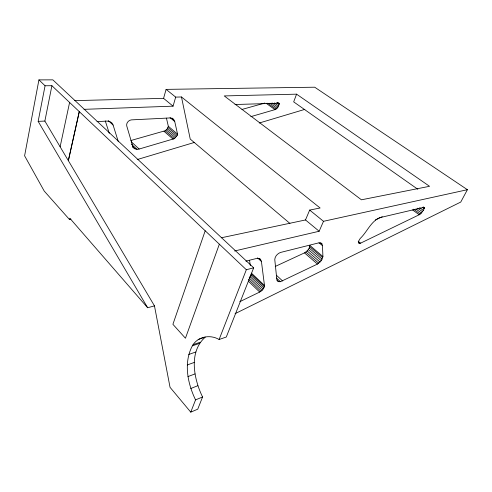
<?xml version="1.0" encoding="UTF-8"?>
<svg xmlns="http://www.w3.org/2000/svg" width="492" height="492" viewBox="0 0 492 492"><rect width="100%" height="100%" fill="white"/><g stroke="black" fill="none" stroke-linecap="round" stroke-linejoin="round"><path stroke-width="0.74" d="M249.524 277.519L250.969 275.44L251.461 273.171L264.475 285.465L263.946 287.74L262.125 290.249L259.696 292.051L239.782 301.694M275.225 266.461L304.493 252.876C307.211 251.363 309.64 248.651 309.874 245.44L322.924 256.566L321.27 260.692L317.445 264.081L280.415 281.701L278.613 281.67L277.371 280.858L276.812 279.333L274.77 259.536C274.96 256.338 277.543 253.546 280.471 252.464L318.355 242.968L320.489 242.882L321.916 243.829L322.469 245.674L322.924 256.566M38.923 79.889L45.067 85.768L51.9 85.706L44.87 121.063L154.463 305.87L170.047 387.321L190.761 412.142L195.545 399.885C187.563 383.373 183.436 362.825 192.329 345.839C197.679 336.46 210.059 334.179 219.112 339.498L226.295 337.02L253.681 267.808L52.847 79.858L38.923 79.889L24.6 155.81L44.231 191.074L69.513 219.537L70.903 219.069M190.761 412.142L197.741 409.178L202.563 396.995C193.86 379.068 188.319 351.995 205.299 337.118L198.153 339.517M424.35 208.208L424.381 207.483L423.913 207.317L379.627 217.692C370.722 221.646 367.02 232.113 360.187 238.497L358.729 240.945L358.447 242.033L358.932 243.368L360.568 243.177L419.215 214.752L421.435 212.993L423.317 210.33L424.35 208.208L423.132 207.335M154.463 305.87L147.655 307.752L38.161 121.376L45.067 85.768M60.122 146.788L69.593 102.471M69.513 219.537L69.815 218.233L147.655 307.752M250.834 116.641L274.923 109.648C277.322 108.683 279.358 105.786 279.044 103.203L234.992 104.519M166.099 89.372L175.693 97.115L173.067 106.161L163.572 98.357L166.099 89.372L314.702 87.207L467.4 189.697L460.758 202.052L235.078 313.681M130.866 140.515L165.195 130.743L167.292 128.799L168.338 126.278L166.437 118.129M177.175 135.423L177.55 134.138L174.74 121.53L173.756 119.55L172.028 118.308L169.746 117.957L131.339 119.882C128.572 120.183 126.149 122.994 126.708 125.804L132.705 146.167C133.51 148.892 136.653 149.832 139.168 149.033L174.359 138.652L177.175 135.423L167.981 127.557M205.195 230.791L172.907 324.308L185.447 338.232L219.346 244.186M296.578 94.163L224.241 95.928L361.436 199.807L429.547 186.302L296.578 94.163L293.675 101.875L417.825 189.279M219.112 339.498L246.338 269.733L253.681 267.808M221.425 237.759L305.501 219.955L309.671 210.072L320.114 207.999L181.48 96.973L175.693 97.115M234.586 250.982L319.154 231.252L323.496 221.308L467.4 189.697M375.353 219.955L382.272 216.738M195.545 399.885L202.563 396.995M190.779 388.496L197.802 385.722M187.944 376.589L194.992 373.92M187.243 364.978L194.303 362.413M188.725 354.474L195.816 351.989M193.104 344.652L200.226 342.229M192.329 345.839L199.445 343.41M137.237 159.549L194.561 142.385M259.241 123.018L304.812 109.378M241.959 109.452L264.844 103.049M245.914 261.129L256.061 258.589L258.712 258.435L260.569 259.444L261.424 261.467L264.475 285.465M97.01 121.598L106.973 121.1L109.704 121.481L111.825 122.852L113.099 125.042L118.344 141.776M38.161 121.376L44.87 121.063M84.021 109.335L173.067 106.161M74.747 100.632L163.572 98.357M277.998 102.687L279.173 103.529M423.212 206.911L424.436 207.79M277.42 102.674L279.185 103.941M276.719 102.717L279.069 104.409M422.321 207.384L424.147 208.7M274.413 102.957L278.515 105.915M419.664 207.698L423.317 210.33M272.045 102.933L277.9 107.164M417.622 208.19L422.48 211.701M270.01 103.197L277.021 108.283M415.98 209.038L421.435 212.993M267.814 103.197L275.994 109.144M413.637 209.205L420.303 214.051M266.166 103.265L274.923 109.648M412.548 209.9L419.215 214.752M358.225 241.295L360.568 243.177M358.471 242.531L359.64 243.472M309.671 210.072L323.496 221.308M305.501 219.955L319.154 231.252M172.003 118.074L173.172 119.058M320.753 242.857L321.916 243.829M170.072 117.606L174.74 121.53M319.001 242.759L322.469 245.674M289.923 223.423L190.232 139.064L181.48 96.973M309.732 246.67L322.758 257.79M168.338 126.278L177.55 134.138M309.185 248.091L322.186 259.216M308.287 249.555L321.27 260.692M167.292 128.799L176.474 136.684M307.125 250.926L320.089 262.088M166.333 129.894L175.503 137.791M165.195 130.743L174.359 138.652M305.821 252.07L318.773 263.257M163.984 131.266L173.135 139.187M304.493 252.876L317.445 264.081M259.438 258.405L260.569 259.444M108.215 120.552L113.099 125.042M131.259 141.757L139.168 149.033M257.482 257.839L261.424 261.467M276.406 275.262L282.599 280.957M131.352 144.119L136.997 149.328M276.473 278.066L280.415 281.701M132.416 146.462L135.072 148.916M276.922 280.108L278.613 281.67M132.532 146.844L133.596 147.828M251.406 274.216L264.401 286.516M51.9 85.706L246.338 269.733M250.969 275.44L263.946 287.74M250.207 276.713L263.165 289.032M249.186 277.918L262.125 290.249M248.54 279.45L260.926 291.289M248.386 281.215L259.696 292.051M105.282 120.915L109.267 133.277M249.561 260.336L250.342 265.618M79.267 111.629L68.345 160.681L79.286 111.629"/></g></svg>
